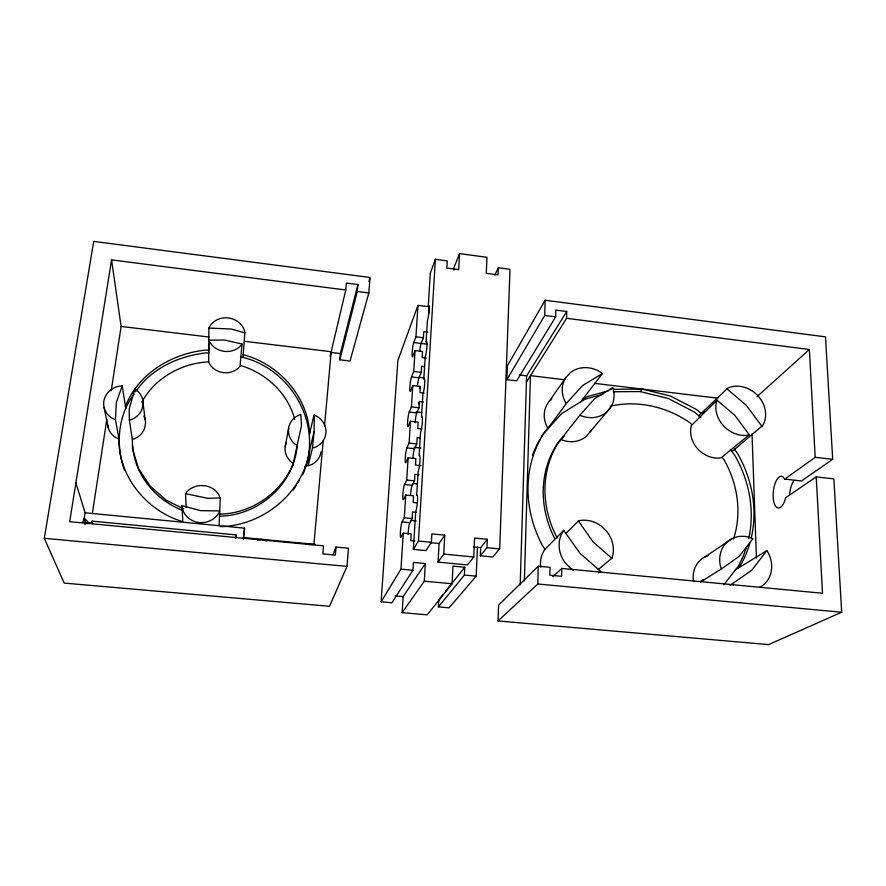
<?xml version="1.0" encoding="UTF-8"?>
<svg xmlns="http://www.w3.org/2000/svg" width="886" height="886" viewBox="0 0 886 886"><rect width="100%" height="100%" fill="white"/><g stroke="black" fill="none" stroke-linecap="round" stroke-linejoin="round"><path stroke-width="1.33" d="M243.019 357.523L244.846 332.416A18.75 16.834 6.7 0 0 228.389 317.93A18.75 16.834 6.7 0 0 208.919 328.053L208.642 353.027L205.696 352.916C179.027 356.106 151.772 368.111 136.322 390.859M208.675 361.898L208.919 340.191L224.435 340.002L242.044 344.001L240.006 366.328A18.019 16.28 6 0 1 223.494 372.652A18.019 16.28 6 0 1 208.93 362.684L208.675 361.898C181.818 362.983 154.74 378.067 141.871 402.067M816.227 476.878L822.496 593.255L561.79 568.435L561.646 576.321L549.852 575.202L550.029 567.317L538.234 566.198L498.619 605.072L498.032 620.942L768.605 644.609L841.7 612.226L833.848 478.839L816.227 476.878L785.572 497.799L785.14 499.582A15.959 6.612 -84 0 1 777.044 507.623L775.549 506.161A15.959 6.612 -84 0 1 774.142 486.713A15.959 6.612 -84 0 1 782.637 476.613L784.741 479.116L801.453 480.954L832.696 459.325L825.486 336.857L545.111 300.243L507.379 365.852L506.87 379.673L516.671 380.836L555.677 316.889L555.832 310.111L566.73 311.518L566.597 318.295L526.439 382.01M498.032 620.942L537.78 584.007L538.234 566.198M506.87 379.673L544.724 315.482L545.111 300.243M524.357 581.061L530.459 375.631L564.548 379.74M520.193 584.871L526.627 375.863L566.73 311.518M498.32 267.76L498.032 274.881L486.281 273.32L486.979 257.317L459.557 253.606L458.715 269.643L446.843 268.07L447.242 260.905L435.369 259.321L430.319 273.121L428.303 305.936A8.029 0.997 -83 0 1 429.189 309.657A8.029 0.997 -83 0 1 427.44 320.289L426.077 342.162A8.096 1.019 -83.2 0 1 426.963 346.227A8.096 1.019 -83.2 0 1 425.191 356.848L423.807 379.208A8.173 1.041 -83.4 0 1 424.682 383.616A8.173 1.041 -83.4 0 1 422.899 394.215L421.481 417.073A8.262 1.074 -83.6 0 1 422.345 421.858A8.262 1.074 -83.6 0 1 420.551 432.434L419.111 455.814A8.351 1.096 -83.9 0 1 419.953 460.975A8.351 1.096 -83.9 0 1 418.159 471.529L416.675 495.44A8.461 1.119 -84.1 0 1 417.516 501A8.461 1.119 -84.1 0 1 415.7 511.521L413.363 549.375L426.011 550.594L431.382 542.287L431.859 533.87L444.728 535.133L439.068 543.572L438.061 562.134L467.398 564.903L473.755 556.973L474.586 538.068L487.311 539.319L480.688 547.603L480.334 555.799L492.771 556.984L499.682 548.91L510.004 269.322L498.32 267.76L494.842 275.125M480.334 555.799L486.968 547.681L487.311 539.319M219.108 525.332L220.282 497.888L218.222 493.823A19.78 18.573 -4.6 0 0 205.862 485.871L200.745 485.506A19.78 18.573 -4.6 0 0 187.057 491.608L185.539 493.646L186.126 507.324M442.978 594.55L438.78 599.8L438.404 606.888L449.058 607.829L476.192 576.144L477.443 547.293M438.404 606.888L464.408 575.047L464.773 567.25L452.99 566.143L452.104 583.741L427.229 614.84L402.133 612.647L403.152 596.61L425.335 563.54L413.419 562.411L412.942 570.252L391.922 602.768L381.113 601.804L397.869 360.458L417.97 305.349L429.045 306.755L428.625 313.5M438.061 562.134L443.731 554.104L444.728 535.133M115.446 419.698L116.376 402.322L122.202 385.864L119.267 386.108A19.725 17.798 -3.5 0 0 103.972 400.494A19.725 17.798 -3.5 0 0 112.71 418.569L115.446 419.698L119.433 441.427M453.876 270.075L454.02 267.45L459.557 253.606M402.133 612.647L424.305 581.194L425.335 563.54M413.363 549.375L418.447 541.036L435.369 259.321M408.125 534.236A7.919 1.019 -84.2 0 1 409.875 522.674L412.145 518.598L412.555 511.931L416.63 512.341M410.561 495.008A7.819 0.997 -84 0 1 412.223 485.306L414.493 480.854L414.892 474.342L419.023 474.774M412.876 458.45A7.73 0.975 -83.8 0 1 414.515 448.715L416.785 443.93L417.184 437.551L419.909 437.85M415.135 422.655A7.653 0.964 -83.6 0 1 416.763 412.898L419.034 407.781L419.432 401.535L423.464 402M426.244 358.055L422.168 357.567L422.544 351.498L415.058 350.59L413.707 371.489L411.514 376.938A7.586 0.897 -83.4 0 0 409.908 386.739A7.586 0.897 -83.4 0 0 410.606 390.892L412.798 385.565L420.363 386.451L419.975 392.642L424.106 393.129M417.494 385.709A7.575 0.941 -83.4 0 1 418.967 377.813L421.238 372.386L421.625 366.261L424.35 366.594M419.665 351.388A7.509 0.919 -83.2 0 1 421.127 343.458L423.397 337.721L423.774 331.729L427.816 332.228M381.113 601.804L400.959 569.133L403.285 533.15L411.193 533.915L410.772 540.67L414.881 541.069M403.285 533.15L401.092 537.093A7.93 0.975 -84.2 0 1 400.439 531.611A7.93 0.975 -84.2 0 1 402.089 521.909L404.271 517.812L405.744 495.052L413.552 495.861L413.142 502.462L417.206 502.871M405.744 495.052L403.551 499.372A7.83 0.952 -84 0 1 402.886 494.233A7.83 0.952 -84 0 1 404.514 484.498L406.707 480.046L408.147 457.774L415.877 458.605L415.468 465.072L420.961 465.659M408.147 457.774L405.954 462.437A7.741 0.93 -83.8 0 1 405.279 457.652A7.741 0.93 -83.8 0 1 406.895 447.884L409.088 443.089L410.495 421.293L418.148 422.146L417.749 428.47L421.825 428.924M410.495 421.293L408.302 426.288A7.653 0.919 -83.6 0 1 407.615 421.825A7.653 0.919 -83.6 0 1 409.232 412.045L411.425 406.907L412.798 385.565M415.058 350.59L412.865 356.216A7.52 0.875 -83.2 0 1 412.156 352.373A7.52 0.875 -83.2 0 1 413.751 342.55L415.944 336.802L417.97 305.349M330.113 356.283L345.773 289.988L346.371 283.077L357.889 284.572L340.368 353.536L339.825 359.794L350.059 361.012L368.82 292.956L370.049 277.473L93.706 241.391L44.3 538.3L64.18 583.088L329.514 606.29L347.013 566.398L348.453 548.224L336.015 547.039L333.092 554.702M336.015 547.039L335.351 555.101L322.836 553.927L323.545 545.854L69.695 521.688L111.558 259.886L345.773 289.988M339.825 359.794L357.313 291.472L357.889 284.572M313.921 544.358L323.168 441.162M324.531 426.022L331.187 351.731L244.691 341.32M235.576 538.444L235.897 534.878L92.066 521.134L91.767 523.039L87.692 522.651L87.847 521.699L84.236 518.321L85.1 512.784L75.897 482.881M312.525 447.939L313.998 432.047L314.386 415.091A18.816 17.51 11.8 0 1 325.948 431.593A18.816 17.51 11.8 0 1 314.452 447.496L312.525 447.939L308.173 465.671L309.613 450.321L313.998 432.047M243.329 539.364L244.558 528.167L85.1 512.784M235.488 538.622L235.897 534.878M244.558 528.167L243.495 537.58L315.172 544.403L308.306 544.48M92.31 513.703L106.818 419.388M111.237 390.682L121.116 326.447L111.558 259.886M85.023 524.711L85.421 522.109A14.896 1.838 -83 0 0 85.333 519.761M285.203 446.71L288.603 428.226M292.801 465.571L301.484 425.535L300.819 414.515L300.088 414.67A18.816 17.51 11.8 0 0 288.603 428.27A18.816 17.51 11.8 0 0 295.758 444.717L297.02 445.436M297.098 446.433C293.643 485.052 257.737 515.995 219.473 516.128M313.965 414.98L309.602 433.841C308.239 396.795 278.647 363.769 243.218 354.732L243.207 354.278M304.507 468.539L305.039 466.28L310.022 465.239A18.074 16.912 11 0 0 320.954 452.004M368.986 281.405L369.695 278.78M129.378 420.219L132.501 419.156A19.725 17.798 -3.5 0 0 142.192 408.59L143.078 404.005A19.725 17.798 -3.5 0 0 137.95 391.313L134.816 388.954L129.212 408.989L129.378 420.219L132.346 439.434L132.49 448.925L138.593 468.583L150.133 486.137L166.302 500.291L183.491 508.785M309.613 450.321C303.145 493.125 262.887 525.819 220.26 526.649M302.724 474.763C324.619 425.9 291.494 367.823 240.416 356.781M125.435 406.309C137.994 373.737 171.829 353.436 205.718 350.092L208.675 350.214A18.008 16.28 6 0 1 209.683 348.276M717.04 400.184L716.541 401.347A26.58 22.792 43 0 0 723.596 425.9A26.58 22.792 43 0 0 747.972 435.181L749.279 434.793L734.859 415.379L717.04 400.184L691.335 425.59A25.273 21.94 43.4 0 0 697.891 449.058A25.273 21.94 43.4 0 0 721.093 457.852L749.279 434.793M419.455 388.577L420.363 386.451M418.425 403.806L419.432 401.535M598.05 569.742L612.06 558.025A28.341 26.015 46.9 0 0 606.456 531.068L601.14 526.018A28.341 26.015 46.9 0 0 580.906 520.348L578.37 520.99L565.722 533.605M293.222 463.544C281.371 492.926 251.27 513.825 219.573 514.068M242.044 344.001L241.513 344.875A18.75 16.834 6.7 0 1 224.335 351.354A18.75 16.834 6.7 0 1 209.174 340.999L208.919 340.191M293.266 490.047L296.179 485.34M297.63 482.992L299.091 480.644M134.063 394.082C117.816 415.39 115.557 444.949 124.295 469.824M580.695 401.879L602.391 373.549L601.384 372.685A26.923 23.933 36.1 0 0 570.185 372.796L565.966 377.403L547.836 403.263A25.583 22.981 36.3 0 0 547.26 427.074L548.057 428.193L545.001 431.582A119.001 106.685 45.1 0 0 542.166 545.045L544.912 549.386A26.868 24.863 47.9 0 0 540.715 567.184M546.33 430.53L566.342 403.451L582.467 385.631L602.391 373.549M759.667 587.396A28.097 24.598 51.8 0 0 767.641 551.79L766.8 550.649L751.871 570.141L730.009 585.424M723.873 584.804L738.248 566.209A118.403 106.254 45.2 0 0 746.677 546.474M738.182 568.147L740.962 564.537A119.001 106.685 45.1 0 0 750.165 542.11M559.11 441.627L579.898 415.169L594.55 398.789L612.68 387.658L613.245 389.054A26.923 23.933 36.1 0 1 610.576 407.571L586.2 436.466A25.583 22.981 36.3 0 1 562.145 439.988L560.904 439.345L559.221 441.228A101.613 91.081 45.1 0 0 557.216 537.979M445.492 591.405L464.773 567.25M610.986 389.762L612.68 387.658M731.969 451.572L762.724 425.501A26.58 22.792 43 0 0 757.807 395.665A26.58 22.792 43 0 0 727.805 388.046L698.777 415.767M735.269 448.537L734.56 449.401L737.484 453.366A119.001 106.685 45.1 0 1 751.173 538.201M613.19 391.745L640.157 391.557L642.295 389.087L670.536 396.064L696.861 409.72L701.203 413.43L702.188 412.798A25.273 21.94 43.4 0 1 704.37 411.968M610.576 407.571L606.423 412.267A26.923 23.933 36.1 0 1 581.194 415.844L579.898 415.169M564.626 435.458L557.438 443.509A101.104 90.715 45.1 0 0 554.78 538.644M550.228 400.649L551.823 398.899M598.559 572.733L600.697 571.437L580.108 553.407L563.717 530.371A28.341 26.015 46.9 0 0 565.899 563.695L571.293 568.856A28.341 26.015 46.9 0 0 573.331 570.252M84.635 517.911L84.081 518.476A14.896 1.838 -83 0 0 82.786 522.441M545.067 549.22L563.873 530.205M552.775 576.653L561.79 568.435M757.021 396.618L809.372 349.505L815.175 457.331L784.741 479.116M700.737 581.271L702.864 579.776M721.381 568.901L739.212 556.353L752.912 538.699L751.516 537.979A28.097 24.598 51.8 0 0 720.794 567.494L721.381 568.901L700.538 582.024M705.101 556.84L732.013 538.699M582.578 399.431L587.019 396.718L608.748 390.693M735.48 569.798L766.8 550.649M132.346 439.434L135.337 438.404A18.927 17.166 -4.5 0 0 144.628 428.182L145.481 423.752A18.927 17.166 -4.5 0 0 143.897 416.132M602.934 394.226L585.125 399.165L561.724 413.474L543.284 433.907A118.403 106.254 45.2 0 0 541.147 437.23M257.549 540.061L261.536 539.297L266.664 540.87M220.282 497.888L207.822 498.364L185.539 493.646M613.854 389.275L642.295 389.087M208.919 328.053L231.279 329.038L244.857 332.892M395.078 595.89L403.152 596.61M424.305 581.194L452.104 583.741M400.959 569.133L412.942 570.252M464.408 575.047L476.192 576.144M537.78 584.007L841.7 612.226M44.3 538.3L347.013 566.398M443.731 554.104L473.755 556.973M418.447 541.036L431.382 542.287M486.968 547.681L499.682 548.91M430.264 542.719L439.534 543.45M473.224 546.884L480.688 547.603M404.271 517.812L412.145 518.598M410.794 520.414L416.232 520.957M402.089 521.909L409.875 522.674M404.514 484.498L412.223 485.306M406.707 480.046L414.493 480.854M413.097 483.534L417.14 483.955M414.061 447.297L420.883 448.039M406.895 447.884L414.515 448.715M409.088 443.089L416.785 443.93M411.425 406.907L419.034 407.781M416.287 411.924L421.692 412.544M815.175 457.331L832.696 459.325M409.232 412.045L416.763 412.898M413.707 371.489L421.238 372.386M418.502 377.292L423.984 377.934M411.514 376.938L418.967 377.813M594.561 383.35L717.881 398.191M121.116 326.447L208.985 337.023M331.408 352.462L340.368 353.536M519.307 374.977L526.627 375.863M413.751 342.55L427.417 344.178M415.944 336.802L423.397 337.721M357.313 291.472L368.82 292.956M544.724 315.482L555.677 316.889M566.597 318.295L809.372 349.505M240.516 365.486C265.855 372.94 288.005 393.329 294.673 419.311M640.157 391.557L668.265 398.49L694.469 412.079L700.815 417.516M181.962 505.651L200.535 510.646L219.739 510.934L219.219 512.318A19.78 18.573 -4.6 0 1 199.959 522.585A19.78 18.573 -4.6 0 1 182.737 509.804L181.962 505.651L182.815 521.644C147.275 511.344 118.248 476.657 118.99 438.98L116.354 437.894A18.927 17.166 -4.5 0 1 107.715 424.915M182.372 510.281C155.825 500.125 134.362 474.763 132.778 445.924M293.277 463.3L292.07 462.614A18.074 16.912 11 0 1 286.455 442.468M726.775 388.699L746.222 405.256L761.993 426.399M691.822 424.472L689.186 422.212A101.613 91.081 45.1 0 0 610.1 406.231M732.379 584.029L733.519 585.015M611.905 558.335L593.044 541.855L578.37 520.99M87.216 523.792L85.421 522.109L84.236 518.321M730.341 449.379L734.882 455.515A118.403 106.254 45.2 0 1 748.725 538.677M722.356 457.486L723.984 459.701A101.613 91.081 45.1 0 1 733.597 538.821M566.342 403.451L565.501 402.277A26.923 23.933 36.1 0 1 565.966 377.403M92.066 521.134L92.808 523.648M104.083 407.405L108.081 427.152M122.202 385.864L125.845 408.911M134.816 388.954L135.181 391.667M142.635 399.398L145.049 419.311M752.004 433.896L756.434 558.08M591.372 429.876A25.583 22.981 36.3 0 1 590.187 431.958M789.647 494.587A15.926 6.811 -84 0 1 793.956 480.655M693.594 581.659A26.658 23.579 52.6 0 1 708.545 555.467M532.453 455.393A118.403 106.254 45.2 0 1 539.795 439.522"/></g></svg>
